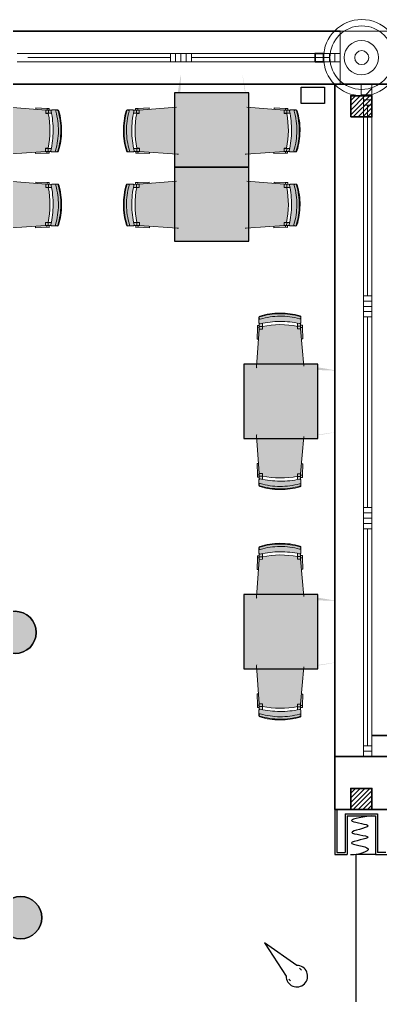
# Model space of a CAD drawing. Header units: millimetres. Extents: x -2729 to 15248, y -12439 to 5292.
# Drawn here: x 6495 to 6836, y -8042 to -7121 of the extents above; entities that cross this region are included whole.
import ezdxf

# ---------------------------------------------------------------- set-up
doc = ezdxf.new("R2010")
doc.units = ezdxf.units.MM
for name, color, linetype in [('0-Mek_vrf text', 7, 'Continuous'), ('OLCU', 7, 'Continuous'), ('tefris', 39, 'Continuous')]:
    doc.layers.add(name, color=color, linetype=linetype)
for name, color, linetype, lineweight in [('ANKRAJ PLAKASI_Ном_пера__80', 7, 'Continuous', 13), ('CAM', 155, 'Continuous', 15), ('DUVAR 2_Ном_пера__60', 7, 'Continuous', 35), ('kolon_Ном_пера__60', 7, 'Continuous', 35), ('pencere_Ном_пера__60', 7, 'Continuous', 35), ('pencere_Ном_пера__80', 7, 'Continuous', 13), ('prekast_Ном_пера__80', 7, 'Continuous', 13)]:
    doc.layers.add(name, color=color, linetype=linetype, lineweight=lineweight)
doc.layers.add('kolon_Ном_пера__24', color=7, linetype='Continuous', lineweight=20, true_color=0xcb00cc)
doc.layers.add('pencere_Ном_пера__135', color=7, linetype='Continuous', lineweight=35, true_color=0x583767)
pattern_1 = [(45.00000000000378, (-3877.010405512806, 44984.85107721344), (-9.192374820745883, 9.192374820744664), [])]

# ---------------------------------------------------------------- blocks, each defined once
blk = doc.blocks.new('dfgbdf')
at = {"layer": 'tefris', "color": 250, "lineweight": 9}
for p, q in [((-2454111.619684269, 525210.158802735), (-2454111.61313714, 525211.0721156007)), ((-2454072.020701715, 525209.8749354146), (-2454072.014154585, 525210.7882482801)), ((-2454112.985563781, 525203.1195695786), (-2454112.999900517, 525201.1196209646)), ((-2454112.985563781, 525203.1195695786), (-2454111.370220672, 525203.107989909)), ((-2454111.619684269, 525210.158802735), (-2454111.651142441, 525205.7704439993)), ((-2454111.619684269, 525210.158802735), (-2454111.651142441, 525205.7704439993)), ((-2454111.393876919, 525199.8079857455), (-2454111.356269388, 525205.054168995)), ((-2454111.375956003, 525202.3079215129), (-2454108.476030512, 525202.2871332491)), ((-2454108.455731259, 525205.1188426953), (-2454108.493951429, 525199.7871974818)), ((-2454108.377466755, 525202.0864215513), (-2454108.393953999, 525199.7864806453)), ((-2454075.378314627, 525201.8498654515), (-2454075.394801869, 525199.5499245452)), ((-2454075.256584268, 525204.8808529217), (-2454075.294804439, 525199.5492077086)), ((-2454075.276883522, 525202.0491434757), (-2454072.376958031, 525202.0283552122)), ((-2454072.394878949, 525199.528419445), (-2454072.357271417, 525204.7746026947)), ((-2454070.75587959, 525202.8168439397), (-2454072.371222701, 525202.8284236089)), ((-2454072.020701715, 525209.8749354146), (-2454072.052159887, 525205.4865766789)), ((-2454072.020701715, 525209.8749354146), (-2454072.052159887, 525205.4865766789)), ((-2454070.75587959, 525202.8168439397), (-2454070.770216322, 525200.816895326)), ((-2454114.364413285, 525164.5024694676), (-2454111.393876919, 525199.8079857455)), ((-2454112.999900517, 525201.1196209646), (-2454113.57778656, 525190.2564495396)), ((-2454112.999900517, 525201.1196209646), (-2454111.384557405, 525201.1080412957)), ((-2454111.393876919, 525199.8079857455), (-2454108.393953999, 525199.7864806453)), ((-2454075.394801869, 525199.5499245452), (-2454072.394878949, 525199.528419445)), ((-2454069.8998299, 525163.7397039934), (-2454072.394878949, 525199.528419445)), ((-2454070.770216322, 525200.816895326), (-2454072.385559435, 525200.828474995)), ((-2454070.770216322, 525200.816895326), (-2454070.348128059, 525189.946555534)), ((-2454113.57778656, 525190.2564495396), (-2454112.198356299, 525190.2465610235)), ((-2454070.348128059, 525189.946555534), (-2454071.727558321, 525189.95644405))]:
    blk.add_line(p, q, dxfattribs=at)
for centre, radius, start, end in [((-2454110.95488347, 525210.5468397918), 0.6645643387296895, 128.1842560686453, 174.5564035868221), ((-2454110.613162832, 525211.0649472337), 1, 106.424976356534, 179.5892793318425), ((-2454110.477309588, 525209.903743491), 1.465455548318734, 98.72199400806039, 127.3173746617995), ((-2454092.409191321, 525148.7779265486), 65.89265889045396, 89.45884940670703, 106.2935274857314), ((-2454092.409191321, 525148.7779265486), 65.19265889045396, 89.45884940670703, 106.2935274857314), ((-2454092.43093583, 525145.7446062912), 65.92605708526092, 89.4589154703867, 105.7679051027529), ((-2454092.130943537, 525145.7424557811), 65.92605708526092, 73.41065353881503, 89.71964317462334), ((-2454092.112385946, 525148.7757988839), 65.19265889045396, 72.8850311529628, 89.71970926283139), ((-2454092.109199028, 525148.7757760386), 65.89265889045396, 72.8850311529628, 89.71970926283139), ((-2454073.169802533, 525209.636302729), 1.465455548318734, 51.8611839938373, 80.45656463648214), ((-2454073.014128892, 525210.795416647), 1, 359.5892793318426, 72.75358231075933), ((-2454072.683058072, 525210.2724862649), 0.6645643387296895, 4.622155051725973, 50.99430259902947), ((-2454110.651168134, 525205.7632756322), 1, 179.5892793318425, 282.1716553241168), ((-2454110.619709962, 525210.1516343682), 1, 179.5892793318425, 285.8993206494205), ((-2454092.605583447, 525121.3815767524), 85.28971260092196, 89.48851251595534, 102.0700716838015), ((-2454092.445793999, 525122.746649585), 80.92352941175771, 77.82438813700311, 101.3541705151467), ((-2454092.305591153, 525121.3794262424), 85.28971260092196, 77.10848695473183, 89.69004613117218), ((-2454073.020676022, 525209.8821037814), 1, 253.2792379985671, 359.5892793318426), ((-2454073.052134194, 525205.4937450454), 1, 257.0069033155113, 359.5892793318426), ((-2454072.892565872, 525163.5310621646), 3, 344.9838835373608, 3.987984671885633)]:
    blk.add_arc(centre, radius, start, end, dxfattribs=at)
blk = doc.blocks.new('fgvbhfgjh')
h = blk.add_hatch(color=18)
h.set_gradient(color1=(8, 8, 8), color2=(145, 145, 145), one_color=1, tint=0.4099999964237213, name='INVCURVED')
h.paths.add_polyline_path([(-2451483.19880926, 521668.8699824771), (-2451413.19880926, 521668.8699824771), (-2451413.19880926, 521598.869982477), (-2451483.19880926, 521598.869982477)])
blk.add_lwpolyline([(-2451483.19880926, 521668.8699824771), (-2451413.19880926, 521668.8699824771), (-2451413.19880926, 521598.869982477), (-2451483.19880926, 521598.869982477), (-2451483.19880926, 521668.8699824771)])
blk = doc.blocks.new('mmmm')
at = {"layer": 'tefris'}
h = blk.add_hatch(color=18, dxfattribs=at)
h.set_gradient(color1=(8, 8, 8), color2=(92, 92, 92), one_color=1, tint=0.3600000143051147, name='CYLINDER')
edge = h.paths.add_edge_path()
edge.add_ellipse((-2457679.188082683, 522983.9656163464), major_axis=(-0.7071067817222897, 0.7071067817222896), ratio=0.9999999995503444, start_angle=224.6289349861511, end_angle=297.794258137757, ccw=False)
edge.add_line((-2457678.188103654, 522983.9591400851), (-2457678.19209032, 522983.4386288924))
edge.add_ellipse((-2457678.856640798, 522983.4429210727), major_axis=(0.4699179507806104, 0.4699179507806102), ratio=0.9999999992327752, start_angle=314.6299447237471, end_angle=369.2071047513651)
edge.add_ellipse((-2457679.342933607, 522982.8063922324), major_axis=(1.036233554988591, 1.036233554988591), ratio=0.9999999988766552, start_angle=8.340224815695624, end_angle=35.49723029684532)
edge.add_ellipse((-2457698.242316748, 522921.9324592913), major_axis=(46.09817118423729, 46.09817118423728), ratio=0.9999999999767026, start_angle=27.92569661727104, end_angle=44.76037470618905)
edge.add_ellipse((-2457698.539123553, 522921.9343762971), major_axis=(46.098171190294, 46.098171190294), ratio=0.9999999999654413, start_angle=44.49951486546471, end_angle=61.33419295303329)
edge.add_ellipse((-2457716.650621083, 522983.047354069), major_axis=(1.0362335564434, 1.0362335564434), ratio=0.9999999993428333, start_angle=53.76265933991045, end_angle=80.91966347774053)
edge.add_ellipse((-2457717.128651278, 522983.6901112522), major_axis=(-0.469917950441453, 0.469917950441453), ratio=0.9999999963918572, start_angle=-9.94721817048274, end_angle=39.59706914734291)
edge.add_line((-2457717.790263056, 522983.7526861261), (-2457717.787277593, 522984.2149197343))
edge.add_ellipse((-2457716.78729845, 522984.2084610986), major_axis=(0.7071067817655636, 0.7071067817655637), ratio=0.9999999992213571, start_angle=61.465641435351586, end_angle=134.6299448394291, ccw=False)
edge.add_ellipse((-2457698.539123555, 522921.9343762975), major_axis=(-46.59314593089847, 46.59314593089847), ratio=0.9999999999548213, start_angle=314.49951495361813, end_angle=331.3341929450192, ccw=False)
edge.add_ellipse((-2457698.239129812, 522921.9324387084), major_axis=(-46.5931459337958, 46.59314593379575), ratio=0.9999999999815988, start_angle=297.92569677302316, end_angle=314.76037479879227, ccw=False)
edge = h.paths.add_edge_path()
edge.add_ellipse((-2457761.927457061, 522875.6034356472), major_axis=(119.3420201263131, 37.18174596054682), ratio=0.4265283154179995, start_angle=36.98227490870283, end_angle=62.29266454274355)
edge.add_line((-2457720.479314032, 522937.9572304637), (-2457717.560022757, 522972.9509483364))
edge.add_line((-2457717.560022757, 522972.9509483366), (-2457714.560085328, 522972.9315724254))
edge.add_line((-2457714.560085328, 522972.931572425), (-2457714.545230464, 522975.231524454))
edge.add_ellipse((-2457698.557250628, 522895.9030799139), major_axis=(57.22157640173275, 57.22157640173277), ratio=0.9999999999961988, start_angle=392.86505360477304, end_angle=416.39483596480096, ccw=False)
edge.add_line((-2457681.545918752, 522975.0183894324), (-2457681.560773617, 522972.7184374039))
edge.add_line((-2457681.560773616, 522972.7184374039), (-2457678.560836188, 522972.6990614928))
edge.add_line((-2457678.560836188, 522972.6990614924), (-2457676.040386869, 522936.9121259068))
edge.add_ellipse((-2457679.032974005, 522936.7013600478), major_axis=(2.12132034998911, 2.12132034998911), ratio=0.9999999987284928, start_angle=300.03121224990423, end_angle=319.0286501075705, ccw=False)
edge = h.paths.add_edge_path()
edge.add_ellipse((-2457716.821540904, 522978.9067638578), major_axis=(-0.7071067809131965, 0.7071067809131961), ratio=0.999999999829844, start_angle=44.6284355362892, end_angle=147.0115104225966, ccw=False)
edge.add_line((-2457717.821519876, 522978.9132488352), (-2457717.793176502, 522983.3016024525))
edge.add_ellipse((-2457716.793197359, 522983.2951438157), major_axis=(0.7071067811908893, 0.7071067811908892), ratio=0.9999999999920784, start_angle=134.629944794807, end_angle=240.939986716869)
edge.add_ellipse((-2457698.558715172, 522918.9010413723), major_axis=(-46.61676202146179, 46.61676202146179), ratio=0.9999999999765883, start_angle=314.49958098612035, end_angle=330.80857055908643, ccw=False)
edge.add_ellipse((-2457698.258721432, 522918.8991037826), major_axis=(46.61676202181242, 46.61676202181243), ratio=0.9999999999946059, start_angle=388.45131901296287, end_angle=404.7603086764847, ccw=False)
edge.add_ellipse((-2457679.193981591, 522983.0522990646), major_axis=(0.7071067814499962, 0.7071067814499961), ratio=0.999999999992008, start_angle=208.3199025619581, end_angle=314.6281288870354)
edge.add_line((-2457678.194002653, 522983.0458087349), (-2457678.222345992, 522978.6574604695))
edge.add_ellipse((-2457679.222325135, 522978.6639191065), major_axis=(0.7071067813485851, 0.7071067813485854), ratio=0.9999999999161822, start_angle=212.248395108644, end_angle=314.629944792633, ccw=False)
edge.add_ellipse((-2457698.416077437, 522894.5359564247), major_axis=(60.30893414147975, 60.30893414147973), ratio=0.9999999999651737, start_angle=32.14679778577749, end_angle=44.73071163836433)
edge.add_ellipse((-2457698.716071179, 522894.5378940119), major_axis=(-60.30893414080492, 60.30893414080492), ratio=0.9999999999433816, start_angle=-45.47082196288935, end_angle=-32.88690840348889)
edge = h.paths.add_edge_path()
edge.add_ellipse((-2457698.242316748, 522921.9324592911), major_axis=(46.09817118435935, 46.09817118435936), ratio=0.9999999999766949, start_angle=387.9256966173313, end_angle=404.76037470619013, ccw=False)
edge.add_ellipse((-2457679.342933608, 522982.8063922322), major_axis=(-1.036233556076851, 1.036233556076851), ratio=0.9999999998429832, start_angle=276.9018505936157, end_angle=305.4972302277553, ccw=False)
edge.add_ellipse((-2457678.856640796, 522983.4429210722), major_axis=(-0.4699179509142243, 0.4699179509142243), ratio=0.9999999997353802, start_angle=224.629944793192, end_angle=276.0349705361688, ccw=False)
edge.add_line((-2457678.19209032, 522983.4386288924), (-2457678.194002448, 522983.0458404273))
edge.add_line((-2457678.194002448, 522983.0458404273), (-2457678.194002653, 522983.0458087423))
edge.add_ellipse((-2457679.19398159, 522983.0522990641), major_axis=(-0.7071067810289291, 0.7071067810289291), ratio=0.9999999999624826, start_angle=118.5788082655967, end_angle=224.6281293417238, ccw=False)
edge.add_ellipse((-2457698.258721431, 522918.8991037807), major_axis=(46.61676202343754, 46.61676202343754), ratio=0.9999999999963467, start_angle=28.44739180344517, end_angle=44.76030867725096)
edge.add_ellipse((-2457698.55871517, 522918.9010413715), major_axis=(-46.61676202056894, 46.61676202056894), ratio=0.999999999949352, start_angle=-45.50041901262929, end_angle=-29.18750223913822)
edge.add_ellipse((-2457716.793197359, 522983.2951438157), major_axis=(0.7071067813918692, 0.7071067813918696), ratio=0.9999999995664592, start_angle=134.6299447559351, end_angle=240.68108163018968, ccw=False)
edge.add_line((-2457717.793176501, 522983.301602453), (-2457717.790263056, 522983.7526861276))
edge.add_ellipse((-2457717.128651278, 522983.6901112515), major_axis=(0.469917950619392, 0.4699179506193922), ratio=0.9999999993763433, start_angle=83.22492197080362, end_angle=129.5970688284159, ccw=False)
edge.add_ellipse((-2457716.650621081, 522983.0473540693), major_axis=(1.03623355833267, 1.03623355833267), ratio=0.9999999979251082, start_angle=413.76265943400807, end_angle=442.35804038675644, ccw=False)
edge.add_ellipse((-2457698.539123553, 522921.9343762971), major_axis=(46.0981711902941, 46.09817119029425), ratio=0.9999999999654386, start_angle=404.4995148654648, end_angle=421.3341929530333, ccw=False)
h.paths.add_polyline_path([(-2457718.357715751, 522963.3889550469), (-2457719.737152682, 522963.3978645154), (-2457719.166976878, 522974.2614433565), (-2457717.551625955, 522974.2510101737), (-2457717.560022757, 522972.9509483366)])
h.paths.add_polyline_path([(-2457676.507285125, 522963.1186526685), (-2457677.886722056, 522963.1275621374), (-2457678.560836188, 522972.6990614924), (-2457678.552439386, 522973.9991233298), (-2457676.937088463, 522973.9886901478)])
h.paths.add_polyline_path([(-2457678.539522111, 522975.9990816154), (-2457676.924171188, 522975.9886484326), (-2457676.937088463, 522973.9886901478), (-2457678.552439386, 522973.9991233298)])
h.paths.add_polyline_path([(-2457717.551625955, 522974.2510101737), (-2457719.166976878, 522974.2614433565), (-2457719.154059605, 522976.2614016419), (-2457717.53870868, 522976.2509684595)])
edge = h.paths.add_edge_path()
edge.add_line((-2457714.64393665, 522975.4321661454), (-2457717.543876164, 522975.4508961928))
edge.add_line((-2457717.543876164, 522975.4508961928), (-2457717.526138693, 522978.1971569562))
edge.add_ellipse((-2457716.821540904, 522978.9067638582), major_axis=(-0.7071067812190581, 0.7071067812190583), ratio=0.9999999999837588, start_angle=90.20294078737055, end_angle=147.2123183470314)
edge.add_ellipse((-2457698.716071199, 522894.5378939973), major_axis=(-60.30893392307935, 60.30893392307935), ratio=0.999999994913458, start_angle=325.7503848735804, end_angle=327.11073702994173, ccw=False)
edge.add_line((-2457714.625215686, 522978.330699174), (-2457714.64393665, 522975.4321661454))
h = blk.add_hatch(color=33, dxfattribs=at)
h.set_gradient(color1=(172, 159, 128), one_color=1, tint=1, name='CYLINDER')
h.paths.add_polyline_path([(-2457681.460775703, 522972.717791541), (-2457681.44462911, 522975.2177393974), (-2457678.544689596, 522975.1990093497), (-2457678.560836188, 522972.6990614924)])
edge = h.paths.add_edge_path()
edge.add_line((-2457678.544689596, 522975.1990093497), (-2457681.44462911, 522975.2177393974))
edge.add_line((-2457681.44462911, 522975.2177393974), (-2457681.425908146, 522978.1162724265))
edge.add_ellipse((-2457698.416077457, 522894.535956455), major_axis=(60.30893391531446, 60.30893391531446), ratio=0.9999999950626882, start_angle=392.1491526882551, end_angle=393.50950465792675, ccw=False)
edge.add_ellipse((-2457679.222325135, 522978.6639191066), major_axis=(0.7071067813949794, 0.7071067813949791), ratio=0.9999999999964688, start_angle=212.0475552884645, end_angle=269.0569487911714)
edge.add_line((-2457678.526952125, 522977.9452701127), (-2457678.544689596, 522975.1990093497))
h.paths.add_polyline_path([(-2457717.560022757, 522972.9509483366), (-2457717.543876164, 522975.4508961928), (-2457714.64393665, 522975.4321661454), (-2457714.660083242, 522972.9322182896)])
h = blk.add_hatch(color=18, dxfattribs=at)
h.set_gradient(color1=(8, 8, 8), color2=(92, 92, 92), one_color=1, tint=0.3600000143051147, name='CYLINDER')
h.paths.add_polyline_path([(-2457678.892278905, 522823.9789179585, 0.3305505333251211), (-2457678.188103657, 522824.9406429432), (-2457678.192090323, 522825.4611541359, -0.2427438629334576), (-2457678.467965631, 522824.9178096643, -0.119052518395025), (-2457679.100993811, 522824.6480447833, -0.0735875389792936), (-2457697.969665526, 522821.7752349952, -0.0735875389735171), (-2457716.873871161, 522824.4040783907, -0.1190525126681235), (-2457717.510331056, 522824.6656439186, -0.2196094287040335), (-2457717.79026306, 522825.1470969022), (-2457717.787277597, 522824.6848632938, 0.3305455976475086), (-2457717.070738772, 522823.7323320513, 0.0735875385497968), (-2457697.96355113, 522821.0752617001, 0.0735875387030554)])
edge = h.paths.add_edge_path()
edge.add_ellipse((-2457761.927457065, 522933.2963473811), major_axis=(119.3420201236627, -37.18174596169329), ratio=0.4265283154215424, start_angle=297.7073354583348, end_angle=323.01772509326184, ccw=False)
edge.add_line((-2457720.479314036, 522870.9425525646), (-2457717.560022761, 522835.9488346917))
edge.add_line((-2457717.56002276, 522835.9488346917), (-2457714.560085332, 522835.9682106028))
edge.add_line((-2457714.560085332, 522835.9682106035), (-2457714.545230468, 522833.6682585744))
edge.add_arc((-2457698.557250631, 522912.9967031139), 80.92352941115504, 258.6051640350927, 282.1349463954001)
edge.add_line((-2457681.545918755, 522833.8813935955), (-2457681.56077362, 522836.1813456244))
edge.add_line((-2457681.56077362, 522836.1813456244), (-2457678.560836191, 522836.2007215356))
edge.add_line((-2457678.560836191, 522836.2007215356), (-2457676.040386872, 522871.9876571211))
edge.add_arc((-2457679.032974006, 522872.19842298), 3.000000000802631, -4.02865014046936, 14.96878772636373)
h.paths.add_polyline_path([(-2457716.613432716, 522830.9711249828, 0.4790289221056363), (-2457717.82151988, 522829.986534193), (-2457717.793176506, 522825.5981805755, -0.500271849319481), (-2457716.518567012, 522826.5661890912, 0.07128175433068201), (-2457697.982926989, 522824.0751990416, 0.0712817547301692), (-2457679.481009383, 522826.80540622, -0.5002619448420746), (-2457678.194002657, 522825.8539742935), (-2457678.222345996, 522830.2423225585, 0.4790207402578018), (-2457679.443049894, 522831.2112000601, -0.0549629285443206), (-2457698.015219949, 522829.0750560141, -0.054962927260355)])
h.paths.add_polyline_path([(-2457697.969665526, 522821.7752349952, 0.0735875389792797), (-2457679.100993811, 522824.6480447833, 0.1254224069759553), (-2457678.438732215, 522824.9401432965, 0.2281353875295868), (-2457678.192090323, 522825.4611541359), (-2457678.194002451, 522825.8539426008), (-2457678.194002657, 522825.853974286, 0.4988503369004011), (-2457679.476677848, 522826.8066934443, -0.071298977506095), (-2457697.982926989, 522824.0751990416, -0.0712989770642944), (-2457716.522914801, 522826.5674202554, 0.4988602312897345), (-2457717.793176505, 522825.5981805753), (-2457717.79026306, 522825.1470969007, 0.205143870496195), (-2457717.539850573, 522824.6875981205, 0.1254224130629383), (-2457716.873871161, 522824.4040783907, 0.0735875389735347)])
h.paths.add_polyline_path([(-2457718.357715755, 522845.5108279814), (-2457719.737152685, 522845.5019185132), (-2457719.166976882, 522834.6383396718), (-2457717.551625958, 522834.6487728546), (-2457717.56002276, 522835.9488346917)])
h.paths.add_polyline_path([(-2457676.507285128, 522845.7811303599), (-2457677.88672206, 522845.7722208911), (-2457678.560836191, 522836.2007215356), (-2457678.552439389, 522834.9006596985), (-2457676.937088467, 522834.9110928807)])
h.paths.add_polyline_path([(-2457678.539522115, 522832.900701413), (-2457676.924171192, 522832.9111345956), (-2457676.937088467, 522834.9110928807), (-2457678.552439389, 522834.9006596985)])
h.paths.add_polyline_path([(-2457717.551625958, 522834.6487728546), (-2457719.166976882, 522834.6383396718), (-2457719.154059607, 522832.6383813862), (-2457717.538708684, 522832.6488145689)])
h.paths.add_polyline_path([(-2457714.643936654, 522833.4676168826), (-2457717.543876167, 522833.4488868353), (-2457717.526138697, 522830.7026260718, -0.2540112033113549), (-2457716.610005976, 522830.9703896076, 0.0059357257269831), (-2457714.62521569, 522830.5690838541)])
h = blk.add_hatch(color=33, dxfattribs=at)
h.set_gradient(color1=(172, 159, 128), one_color=1, tint=1, name='CYLINDER')
h.paths.add_polyline_path([(-2457681.460775706, 522836.1819914873), (-2457681.444629114, 522833.6820436308), (-2457678.544689599, 522833.7007736783), (-2457678.560836191, 522836.2007215356)])
h.paths.add_polyline_path([(-2457678.544689599, 522833.7007736783), (-2457681.444629114, 522833.6820436308), (-2457681.42590815, 522830.7835106015, 0.0059357249099136), (-2457679.446467393, 522831.2104203594, -0.254011277546088), (-2457678.526952128, 522830.9545129157)])
h.paths.add_polyline_path([(-2457717.56002276, 522835.9488346917), (-2457717.543876167, 522833.4488868353), (-2457714.643936654, 522833.4676168826), (-2457714.660083246, 522835.9675647388)])
at = {"extrusion": (0, 0, -1), "zscale": -1, "rotation": 90}
blk.add_blockref('fgvbhfgjh', (2979332.754085634, 2974352.648700772), dxfattribs=at)
at = {"layer": 'tefris', "rotation": 0.0406654588504009}
blk.add_blockref('dfgbdf', (-3234.025752595626, -484.92879121704), dxfattribs=at)
at = {"layer": 'tefris', "xscale": -1, "rotation": 179.9593345443883}
blk.add_blockref('dfgbdf', (-3234.025752601215, 1046293.828574249), dxfattribs=at)
blk = doc.blocks.new('jhkjuhj')
at = {"layer": 'tefris'}
blk.add_circle((-2448793.209579184, 524949.2660298236), 20, dxfattribs=at)

msp = doc.modelspace()

# ---------------------------------------------------------------- hatches: boundary and pattern name
at = {"ltscale": 0.005}
h = msp.add_hatch(dxfattribs=at)
h.set_pattern_fill('ANSI31', color=256, scale=0.9999985860578, angle=3.801e-12)
h.set_pattern_definition([(45.00000000000378, (4015.072661064297, 36433.23122773434), (-2.245060855876662, 2.245060855876365), [])])
h.paths.add_polyline_path([(6827.801755930032, -7192.91894679876), (6817.801770081974, -7192.91894679876), (6817.801770081974, -7212.918918475872), (6827.801755930032, -7212.918918475863)])
h.paths.add_polyline_path([(6817.801770081974, -7192.91894679876), (6807.801784248393, -7192.918946798752), (6807.801784248393, -7212.918918475872), (6817.801770081974, -7212.918918475872)])
h = msp.add_hatch(dxfattribs=at)
h.set_pattern_fill('ANSI31', color=256, scale=0.9999985860578, angle=3.801e-12)
h.set_pattern_definition([(45.00000000000378, (4015.07266104982, 35779.25275169816), (-2.245060855876662, 2.245060855876365), [])])
h.paths.add_polyline_path([(6827.801755915553, -7846.897422834932), (6817.801770067478, -7846.897422834946), (6817.801770067478, -7866.897394512052), (6827.801755915536, -7866.897394512052)])
h.paths.add_polyline_path([(6817.801770067478, -7846.897422834946), (6807.801784233919, -7846.897422834942), (6807.8017842339, -7866.897394512052), (6817.801770067478, -7866.897394512052)])
at = {"layer": 'OLCU'}
h = msp.add_hatch(color=18, dxfattribs=at)
h.set_gradient(color1=(8, 8, 8), color2=(145, 145, 145), rotation=269.99999999999994, one_color=1, tint=0.5699999928474426, name='INVCYLINDER')
h.paths.add_polyline_path([(6471.008114521392, -7699.660961936926, 1), (6511.008114521392, -7699.660961936926, 1)])
h = msp.add_hatch(color=18, dxfattribs=at)
h.set_gradient(color1=(8, 8, 8), color2=(145, 145, 145), rotation=269.99999999999994, one_color=1, tint=0.5699999928474426, name='INVCYLINDER')
h.paths.add_polyline_path([(6476.275345570408, -7969.012596407207, 1), (6516.275345570408, -7969.012596407207, 1)])
at = {"layer": 'pencere_Ном_пера__60', "linetype": 'Continuous'}
h = msp.add_hatch(dxfattribs=at)
h.set_pattern_fill('КИРПИЧ_ОБЫКНОВЕННЫЙ_0002', color=256, scale=0.09999985860578, angle=3.801e-12, style=0, pattern_type=2)
h.set_pattern_definition(pattern_1)
h.paths.add_polyline_path([(6817.801770096497, -7191.898326850271), (6827.801756090132, -7191.898326850271), (6827.801756090132, -7181.898340862148)], flags=0)
h = msp.add_hatch(dxfattribs=at)
h.set_pattern_fill('КИРПИЧ_ОБЫКНОВЕННЫЙ_0002', color=256, scale=0.09999985860578, angle=3.801e-12, style=0, pattern_type=2)
h.set_pattern_definition(pattern_1)
h.paths.add_polyline_path([(6817.801770096497, -7191.898326850271), (6827.801756090132, -7191.898326850271), (6827.801756090132, -7181.898340862148)], flags=0)

# ---------------------------------------------------------------- linework, layer by layer
for p, q in [((6792.800335691219, -7852.625176474235), (6792.800335691219, -7866.897394512961)), ((6792.800335691219, -7866.897394512961), (6792.800335691219, -7909.216410711299)), ((6794.60033569122, -7866.897394512961), (6794.60033569122, -7907.416410711297)), ((6804.400335691221, -7866.897394512961), (6831.2002649027, -7866.897394512961)), ((6802.600335691221, -7870.897394512961), (6802.600335691221, -7907.416410711301)), ((6802.600335691221, -7870.897394512961), (6833.0002649027, -7870.897394512961)), ((6804.400335691221, -7872.69739451296), (6804.400335691224, -7909.216410711299)), ((6804.400335691221, -7872.69739451296), (6831.2002649027, -7872.69739451296)), ((6831.2002649027, -7872.69739451296), (6831.200264902702, -7909.216410711299)), ((6833.0002649027, -7870.897394512961), (6833.000264902696, -7907.4164107113)), ((6792.800335691219, -7909.216410711299), (6804.400335691221, -7909.216410711299)), ((6794.60033569122, -7907.416410711297), (6802.600335691221, -7907.4164107113)), ((6812.800295902157, -8338.866680092688), (6812.800295902157, -7909.216410711299)), ((6831.200264902702, -7909.216410711299), (6812.800295902157, -7909.216410711299)), ((6831.200264902702, -7909.216410711299), (6842.800264902699, -7909.216410711299)), ((6841.000264902699, -7907.416410711297), (6833.0002649027, -7907.4164107113))]:
    msp.add_line(p, q)
at = {"color": 1}
for p, q in [((6759.511789292737, -8016.602395704293), (6761.370648629119, -8018.459859564711)), ((6749.55074588579, -8027.032802634538), (6750.885234975518, -8028.69975189025))]:
    msp.add_line(p, q, dxfattribs=at)
msp.add_lwpolyline([(6746.893691015295, -8024.173340189602, 2.456033883093091), (6756.893691015295, -8014.173340189602), (6726.541844094667, -7992.736961665636)], format="xyb", close=True, dxfattribs=at)
msp.add_spline([(6827.116246558839, -7872.69739451296), (6809.176202076833, -7877.894606608133), (6824.090315873849, -7882.481211634113), (6808.889746560712, -7888.597040470217), (6824.185801045851, -7892.89678273128), (6808.507247479862, -7898.439241505628), (6824.281286217849, -7903.885723890206), (6808.698217823865, -7909.714689961394), (6807.742249318162, -7909.619069039756)], degree=3)
at = {"layer": '0-Mek_vrf text', "color": 1}
msp.add_line((6782.981416719352, -7200.281981913403), (6761.026453947151, -7200.281981913403), dxfattribs=at)
msp.add_lwpolyline([(6761.026453947151, -7200.281981913403), (6761.026453947151, -7184.937644444433), (6782.981416719352, -7184.937644444433), (6782.981416719352, -7200.281981913403)], dxfattribs=at)
at = {"layer": 'ANKRAJ PLAKASI_Ном_пера__80', "linetype": 'Continuous'}
for centre, radius in [((6817.865864498421, -7156.921139685115), 16.19997705704982), ((6818.19446909634, -7156.921139685123), 6.599990646943599)]:
    msp.add_circle(centre, radius, dxfattribs=at)
at = {"layer": 'CAM', "linetype": 'Continuous'}
for p, q in [((6503.002620572147, -7156.870875316525), (6637.598735095581, -7156.870875316518)), ((6657.598706791814, -7156.870875316518), (6787.800396885659, -7156.870875316509)), ((6823.801761753766, -7381.898057786936), (6823.801761753766, -7201.898312689336)), ((6823.801761753795, -7581.758654684758), (6823.801761753766, -7401.758909587958)), ((6823.801761753795, -7806.897479478975), (6823.801761753795, -7601.758626363611))]:
    msp.add_line(p, q, dxfattribs=at)
at = {"layer": 'DUVAR 2_Ном_пера__60', "linetype": 'Continuous'}
for p, q in [((6797.800382704674, -7131.898411668036), (6467.800806061521, -7131.898411668064)), ((6797.800382704674, -7131.898411668036), (6467.800806061521, -7131.898411668064)), ((6344.120758172704, -7181.898340862178), (6842.800301849897, -7181.898340862142)), ((6467.800806061507, -7181.898340862178), (6842.800301849897, -7181.898340862142)), ((6792.80033569119, -7181.898340862156), (6792.800335691219, -7866.897394512955)), ((6792.80033569119, -7236.898316864765), (6792.802040564385, -7236.898317446083)), ((6827.801756090174, -7796.869973320571), (7442.839328041572, -7796.869973320535)), ((6842.800264902671, -7816.897465319757), (6792.800335691219, -7816.897465319765)), ((6842.800264902699, -7866.897394512961), (6792.800335691219, -7866.897394512961))]:
    msp.add_line(p, q, dxfattribs=at)
at = {"layer": 'DUVAR 2_Ном_пера__60', "linetype": 'Continuous', "lineweight": 5}
for p, q in [((6344.120758172704, -7181.898340862178), (6792.80033569119, -7181.898340862144)), ((6792.80033569119, -7181.898340862156), (6792.80033569119, -7241.898317155426))]:
    msp.add_line(p, q, dxfattribs=at)
at = {"layer": 'kolon_Ном_пера__24', "linetype": 'Continuous'}
for p, q in [((6842.800264902643, -7131.870910718999), (6797.80038270466, -7131.870910719007)), ((6797.80038270466, -7131.870910719007), (6797.800382704645, -7181.8708399132)), ((6842.800264902643, -7131.870910718999), (6797.80038270466, -7131.870910719007)), ((6797.80038270466, -7131.870910719007), (6797.800382704645, -7181.8708399132)), ((6797.800382704645, -7181.8708399132), (6842.800264902643, -7181.870839913193)), ((6797.800382704645, -7181.8708399132), (6842.800264902643, -7181.870839913193))]:
    msp.add_line(p, q, dxfattribs=at)
at = {"layer": 'kolon_Ном_пера__60', "linetype": 'Continuous', "flags": 128}
for points in [[(6807.801784262945, -7212.918918475878), (6827.801755930032, -7212.918918475863), (6827.801755930032, -7192.91894679876), (6807.801784262945, -7192.91894679876)], [(6807.801784248421, -7866.897394512059), (6827.801755915536, -7866.897394512052), (6827.801755915553, -7846.897422834932), (6807.801784248435, -7846.897422834942)]]:
    msp.add_lwpolyline(points, close=True, dxfattribs=at)
at = {"layer": 'pencere_Ном_пера__135', "linetype": 'Continuous', "flags": 128}
msp.add_lwpolyline([(6774.15364978417, -7160.870869651912), (6782.15363845683, -7160.870869651912), (6782.153638456814, -7152.870880980192), (6774.153649784184, -7152.870880980192)], close=True, dxfattribs=at)
at = {"layer": 'pencere_Ном_пера__80', "linetype": 'Continuous'}
for p, q in [((6647.598720929131, -7152.870880980203), (6493.002634709464, -7152.87088098021)), ((6637.598735095566, -7160.8708696511), (6637.598735095581, -7152.870880980203)), ((6642.598728005072, -7152.870880980203), (6642.598728005072, -7160.8708696511)), ((6797.80038270466, -7152.87088098019), (6647.598720914579, -7152.87088098021)), ((6647.598720914579, -7152.87088098021), (6647.598720914563, -7160.8708696511)), ((6797.80038270466, -7152.87088098019), (6647.598720914579, -7152.87088098021)), ((6647.598720914579, -7152.87088098021), (6647.598720914563, -7160.8708696511)), ((6797.80038270466, -7152.87088098019), (6647.598720929131, -7152.870880980203)), ((6652.598713838639, -7152.870880980196), (6652.598713838653, -7160.870869651094)), ((6652.598713838639, -7152.870880980196), (6652.598713838653, -7160.870869651094)), ((6657.598706762682, -7160.870869651094), (6657.59870676271, -7152.870880980203)), ((6657.598706762682, -7160.870869651094), (6657.59870676271, -7152.870880980203)), ((6657.598706762697, -7156.870875315602), (6787.800396856555, -7156.870875315602)), ((6657.598706762697, -7156.870875315602), (6787.800396856555, -7156.870875315602)), ((6787.800396856585, -7160.870869651088), (6787.800396856555, -7152.87088098019)), ((6787.800396856585, -7160.870869651088), (6787.800396856555, -7152.87088098019)), ((6787.800396885691, -7160.870869651088), (6787.800396885659, -7152.87088098019)), ((6792.800389780602, -7152.870880980196), (6792.800389780586, -7160.870869651088)), ((6792.800389780602, -7152.870880980196), (6792.800389780586, -7160.870869651088)), ((6792.800389795154, -7152.870880980196), (6792.800389795139, -7160.87086965108)), ((6797.800382704674, -7160.870869651088), (6797.80038270466, -7152.87088098019)), ((6797.800382704674, -7160.870869651088), (6797.80038270466, -7152.87088098019)), ((6493.002634709494, -7160.870869651109), (6647.598720929115, -7160.870869651094)), ((6647.598720914563, -7160.8708696511), (6797.800382704674, -7160.870869651088)), ((6647.598720914563, -7160.8708696511), (6797.800382704674, -7160.870869651088)), ((6647.598720929115, -7160.870869651094), (6797.800382704674, -7160.870869651088)), ((6817.801770096465, -7181.898340862156), (6817.801770096497, -7191.898326850271)), ((6827.801756090132, -7181.898340862148), (6817.801770096465, -7181.898340862156)), ((6817.801770096465, -7181.898340862156), (6817.801770096497, -7191.898326850271)), ((6827.801756090132, -7181.898340862148), (6817.801770096465, -7181.898340862156)), ((6817.801770096497, -7189.898329534778), (6817.801770096465, -7181.898340863967)), ((6827.801756090132, -7191.898326850271), (6827.801756090132, -7181.898340862148)), ((6827.801756090132, -7191.898326850271), (6827.801756090132, -7181.898340862148)), ((6827.801756090132, -7191.898326850271), (6817.801770096497, -7191.898326850271)), ((6827.801756090132, -7191.898326850271), (6817.801770096497, -7191.898326850271)), ((6819.801767417474, -7391.898043625092), (6819.801767417445, -7191.898326848458)), ((6819.801767417445, -7191.898326848458), (6827.801756090132, -7191.898326848452)), ((6819.801767417474, -7391.898043625092), (6819.801767417445, -7191.898326848458)), ((6819.801767417445, -7191.898326848458), (6827.801756090132, -7191.898326848452)), ((6819.801767417445, -7391.898043626009), (6819.801767417445, -7191.898326850271)), ((6819.801767417445, -7191.898326850271), (6827.801756090132, -7191.898326850271)), ((6827.801756090132, -7196.898319768035), (6819.801767417428, -7196.898319768035)), ((6827.801756090132, -7196.898319768035), (6819.801767417428, -7196.898319768035)), ((6827.801756090132, -7196.898319768937), (6819.801767417428, -7196.898319768946)), ((6827.801756090132, -7191.898326848452), (6827.801756090132, -7391.898043625092)), ((6827.801756090132, -7191.898326848452), (6827.801756090132, -7391.898043625092)), ((6827.801756090132, -7191.898326850271), (6827.801756090146, -7391.898043626009)), ((6819.801767417428, -7201.898312687502), (6827.801756090132, -7201.898312687502)), ((6819.801767417428, -7201.898312687502), (6827.801756090132, -7201.898312687502)), ((6823.801761753766, -7381.898057786033), (6823.801761753766, -7201.89831268751)), ((6823.801761753766, -7381.898057786033), (6823.801761753766, -7201.89831268751)), ((6819.801767417459, -7381.898057786033), (6827.801756090146, -7381.89805778604)), ((6819.801767417459, -7381.898057786033), (6827.801756090146, -7381.89805778604)), ((6819.801767417459, -7381.898057786943), (6827.801756090146, -7381.898057786951)), ((6827.801756090132, -7386.898050705522), (6819.801767417488, -7386.898050705522)), ((6827.801756090132, -7386.898050705522), (6819.801767417488, -7386.898050705522)), ((6827.801756090132, -7386.898050705522), (6819.801767417488, -7386.898050705522)), ((6819.801767417488, -7591.758640525541), (6819.801767417488, -7391.758923749003)), ((6819.801767417488, -7391.758923749003), (6827.801756090132, -7391.758923749009)), ((6819.801767417488, -7591.758640525541), (6819.801767417488, -7391.758923749003)), ((6819.801767417488, -7391.758923749003), (6827.801756090132, -7391.758923749009)), ((6819.801767417488, -7591.758640524632), (6819.801767417488, -7391.758923749003)), ((6819.801767417488, -7391.758923749003), (6827.801756090132, -7391.758923749009)), ((6827.801756090132, -7391.898043625092), (6819.801767417474, -7391.898043625092)), ((6827.801756090132, -7391.898043625092), (6819.801767417474, -7391.898043625092)), ((6827.801756090146, -7391.898043626009), (6819.801767417445, -7391.898043626009)), ((6827.801756090146, -7396.75891666849), (6819.801767417474, -7396.75891666849)), ((6827.801756090146, -7396.75891666849), (6819.801767417474, -7396.75891666849)), ((6827.801756090132, -7396.758916667574), (6819.801767417474, -7396.758916667574)), ((6827.801756090132, -7391.758923749009), (6827.80175609016, -7591.758640525541)), ((6827.801756090132, -7391.758923749009), (6827.80175609016, -7591.758640525541)), ((6827.801756090132, -7391.758923749009), (6827.801756090146, -7591.75864052464)), ((6819.801767417488, -7401.758909587966), (6827.801756090132, -7401.758909587974)), ((6819.801767417488, -7401.758909587966), (6827.801756090132, -7401.758909587974)), ((6819.801767417488, -7401.758909587966), (6827.801756090132, -7401.758909587974)), ((6823.801761753795, -7581.758654686584), (6823.801761753766, -7401.758909587958)), ((6823.801761753795, -7581.758654686584), (6823.801761753766, -7401.758909587958)), ((6819.801767417488, -7581.758654686584), (6827.80175609016, -7581.758654686584)), ((6819.801767417488, -7581.758654686584), (6827.80175609016, -7581.758654686584)), ((6819.801767417488, -7581.758654684758), (6827.80175609016, -7581.758654684758)), ((6827.801756090146, -7586.758647606061), (6819.801767417488, -7586.758647606061)), ((6827.801756090146, -7586.758647606061), (6819.801767417488, -7586.758647606061)), ((6827.801756090146, -7586.758647604242), (6819.801767417488, -7586.758647604247)), ((6827.80175609016, -7591.758640525541), (6819.801767417488, -7591.758640525541)), ((6819.801767417488, -7816.897465318854), (6819.801767417488, -7591.758640524632)), ((6819.801767417488, -7591.758640524632), (6827.801756090146, -7591.75864052464)), ((6827.80175609016, -7591.758640525541), (6819.801767417488, -7591.758640525541)), ((6819.801767417488, -7816.897465318854), (6819.801767417488, -7591.758640524632)), ((6819.801767417488, -7591.758640524632), (6827.801756090146, -7591.75864052464)), ((6827.801756090146, -7591.75864052464), (6819.801767417488, -7591.758640524632)), ((6819.801767417488, -7591.758640524632), (6827.801756090146, -7591.75864052464)), ((6827.801756090146, -7591.75864052464), (6827.801756090189, -7816.897465318848)), ((6827.801756090146, -7591.75864052464), (6827.801756090189, -7816.897465318848)), ((6827.801756090146, -7596.75863344412), (6819.801767417488, -7596.75863344412)), ((6827.801756090146, -7596.75863344412), (6819.801767417488, -7596.75863344412)), ((6827.801756090146, -7596.75863344412), (6819.801767417488, -7596.75863344412)), ((6819.801767417488, -7601.758626363611), (6827.801756090146, -7601.758626363619)), ((6819.801767417488, -7601.758626363611), (6827.801756090146, -7601.758626363619)), ((6819.801767417488, -7601.758626363611), (6827.801756090146, -7601.758626363619)), ((6823.80176175381, -7806.897479479884), (6823.801761753795, -7601.758626363611)), ((6823.80176175381, -7806.897479479884), (6823.801761753795, -7601.758626363611)), ((6819.801767417488, -7806.897479479877), (6827.801756090174, -7806.897479479877)), ((6819.801767417488, -7806.897479479877), (6827.801756090174, -7806.897479479877)), ((6827.801756090174, -7811.897472399366), (6819.801767417488, -7811.897472399366)), ((6827.801756090174, -7811.897472399366), (6819.801767417488, -7811.897472399366)), ((6827.801756090189, -7816.897465318848), (6819.801767417488, -7816.897465318854)), ((6827.801756090189, -7816.897465318848), (6819.801767417488, -7816.897465318854))]:
    msp.add_line(p, q, dxfattribs=at)
at = {"layer": 'prekast_Ном_пера__80', "linetype": 'Continuous'}
for radius in [35.99994901243251, 29.99995751521105]:
    msp.add_circle((6818.19446909634, -7156.921139685123), radius, dxfattribs=at)

# ---------------------------------------------------------------- block references
at = {"layer": '0-Mek_vrf text', "color": 1}
for p, rotation in [((-516452.8854816742, -2464924.085988397), 270), ((-516227.8440549048, -2464924.085988397), 270), ((-516452.8854816742, -2464994.085988397), 270), ((-516227.8440549048, -2464994.085988397), 270), ((-2450956.998355253, 515423.0154599025), 180), ((-2450956.998355253, 515205.5465501352), 180)]:
    msp.add_blockref('mmmm', p, dxfattribs=dict(at, rotation=rotation))
at = {"layer": 'OLCU', "xscale": -1}
for p, rotation in [((-1886145.113607193, -1647848.564549828), 28.81262957634628), ((-2418459.668983791, 617929.2085610477), 333.4280141801302)]:
    msp.add_blockref('jhkjuhj', p, dxfattribs=dict(at, rotation=rotation))
at = {"layer": 'OLCU'}
for p, rotation in [((684594.4326393479, 2403178.946701857), 86.38980419115153), ((2375817.122317986, 803497.9557654997), 31.00518881772023)]:
    msp.add_blockref('jhkjuhj', p, dxfattribs=dict(at, rotation=rotation))

doc.saveas('drawing.dxf')
